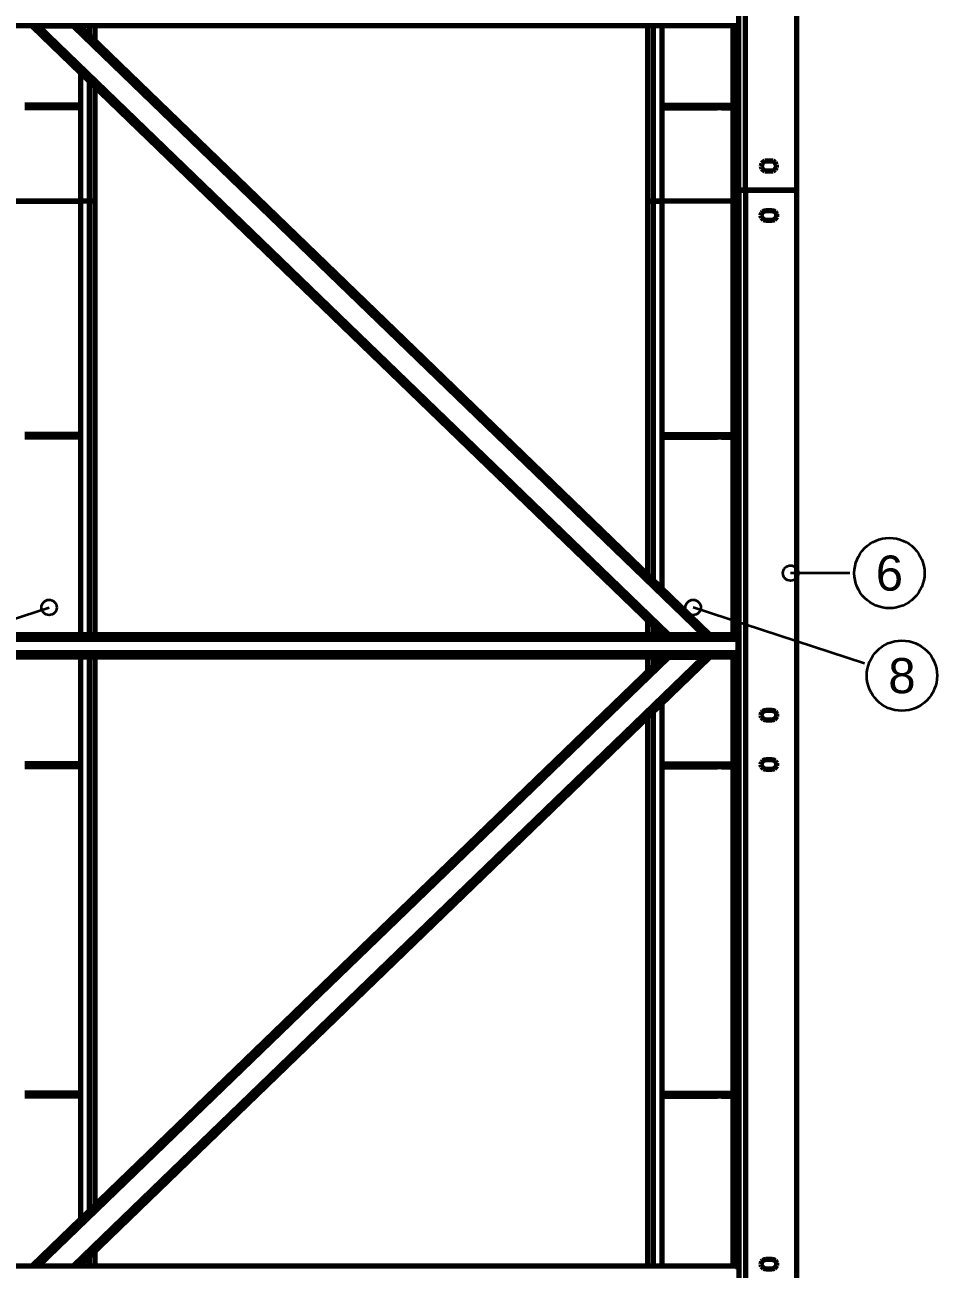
# Model space of a CAD drawing. Header units: millimetres. Extents: x 0 to 594, y 0 to 420.
# Drawn here: x 43.6 to 126.7, y 201.5 to 314.8 of the extents above; entities that cross this region are included whole.
import ezdxf
from ezdxf.enums import TextEntityAlignment as Align

# ---------------------------------------------------------------- set-up
doc = ezdxf.new("R2010")
doc.units = ezdxf.units.MM
doc.styles.add('GOST', font='Arial')

msp = doc.modelspace()

# ---------------------------------------------------------------- linework, layer by layer
at = {"color": 1, "lineweight": 70}
for p, q in [((108.65, 299.75), (108.65, 405)), ((109.25, 299.75), (109.25, 405)), ((113.9, 405), (113.9, 299.75)), ((41.75, 314.75), (108.6, 314.75)), ((44.33, 314.69), (44.32, 314.69)), ((44.32, 314.69), (44.32, 314.69)), ((44.32, 314.69), (101.68, 259.3)), ((44.35, 314.69), (44.33, 314.69)), ((44.38, 314.69), (44.35, 314.69)), ((44.41, 314.69), (44.38, 314.69)), ((44.44, 314.69), (44.41, 314.69)), ((44.49, 314.69), (44.44, 314.69)), ((44.54, 314.69), (44.49, 314.69)), ((44.59, 314.69), (44.54, 314.69)), ((44.64, 314.69), (44.59, 314.69)), ((44.61, 314.69), (44.61, 314.69)), ((44.61, 314.69), (44.61, 314.69)), ((44.61, 314.69), (44.62, 314.69)), ((44.62, 314.69), (44.61, 314.69)), ((44.61, 314.69), (44.61, 314.69)), ((44.61, 314.69), (44.61, 314.69)), ((44.62, 314.69), (44.64, 314.69)), ((44.64, 314.69), (44.62, 314.69)), ((44.7, 314.69), (44.64, 314.69)), ((44.64, 314.69), (44.65, 314.69)), ((44.65, 314.69), (44.64, 314.69)), ((44.65, 314.69), (44.67, 314.69)), ((44.67, 314.69), (44.65, 314.69)), ((44.67, 314.69), (44.69, 314.69)), ((44.69, 314.69), (44.67, 314.69)), ((44.69, 314.69), (44.72, 314.69)), ((44.72, 314.69), (44.69, 314.69)), ((44.77, 314.69), (44.7, 314.69)), ((44.72, 314.69), (44.74, 314.69)), ((44.74, 314.69), (44.72, 314.69)), ((44.74, 314.69), (44.77, 314.69)), ((44.77, 314.69), (44.74, 314.69)), ((44.83, 314.69), (44.77, 314.69)), ((44.77, 314.69), (44.8, 314.69)), ((44.8, 314.69), (44.77, 314.69)), ((44.8, 314.69), (44.83, 314.69)), ((44.83, 314.69), (44.8, 314.69)), ((44.89, 314.69), (44.83, 314.69)), ((44.83, 314.69), (44.86, 314.69)), ((44.86, 314.69), (44.83, 314.69)), ((44.86, 314.69), (44.89, 314.69)), ((44.89, 314.69), (44.86, 314.69)), ((48.06, 314.69), (44.89, 314.69)), ((102.26, 259.3), (44.89, 314.69)), ((48.13, 314.69), (48.06, 314.69)), ((48.06, 314.69), (105.42, 259.3)), ((48.19, 314.69), (48.13, 314.69)), ((48.25, 314.69), (48.19, 314.69)), ((48.31, 314.69), (48.25, 314.69)), ((48.37, 314.69), (48.31, 314.69)), ((48.42, 314.69), (48.37, 314.69)), ((48.47, 314.69), (48.42, 314.69)), ((48.51, 314.69), (48.47, 314.69)), ((48.55, 314.69), (48.51, 314.69)), ((48.58, 314.69), (48.55, 314.69)), ((48.61, 314.69), (48.58, 314.69)), ((48.62, 314.69), (48.61, 314.69)), ((48.63, 314.69), (48.62, 314.69)), ((48.64, 314.69), (48.63, 314.69)), ((48.64, 314.69), (106, 259.3)), ((48.7, 314.75), (48.7, 314.63)), ((49.5, 314.75), (49.5, 313.86)), ((50, 314.75), (50, 313.38)), ((100.35, 314.75), (100.35, 298.75)), ((100.35, 314.75), (100.35, 312.11)), ((100.85, 314.75), (100.85, 298.75)), ((101.65, 314.75), (101.65, 298.75)), ((108.15, 307.5), (108.15, 314.75)), ((108.4, 314.75), (108.4, 298.75)), ((108.6, 314.79), (108.6, 314.81)), ((108.6, 314.77), (108.6, 314.79)), ((108.6, 314.76), (108.6, 314.77)), ((108.6, 314.75), (108.6, 314.76)), ((108.6, 314.75), (108.6, 314.75)), ((100.35, 311.39), (100.35, 302.11)), ((48.7, 310.46), (48.7, 298.75)), ((49.5, 309.69), (49.5, 298.75)), ((50, 309.21), (50, 298.75)), ((50, 309.21), (50, 302.11)), ((43.92, 307.5), (43.64, 307.5)), ((43.92, 307.25), (43.64, 307.25)), ((44.21, 307.5), (43.92, 307.5)), ((44.21, 307.25), (43.92, 307.25)), ((44.52, 307.5), (44.21, 307.5)), ((44.52, 307.25), (44.21, 307.25)), ((44.85, 307.5), (44.52, 307.5)), ((44.85, 307.25), (44.52, 307.25)), ((45.19, 307.5), (44.85, 307.5)), ((45.19, 307.25), (44.85, 307.25)), ((45.55, 307.5), (45.19, 307.5)), ((45.55, 307.25), (45.19, 307.25)), ((45.91, 307.5), (45.55, 307.5)), ((45.91, 307.25), (45.55, 307.25)), ((46.29, 307.5), (45.91, 307.5)), ((46.29, 307.25), (45.91, 307.25)), ((46.68, 307.5), (46.29, 307.5)), ((46.68, 307.25), (46.29, 307.25)), ((47.07, 307.5), (46.68, 307.5)), ((47.07, 307.25), (46.68, 307.25)), ((47.48, 307.5), (47.07, 307.5)), ((47.48, 307.25), (47.07, 307.25)), ((47.88, 307.5), (47.48, 307.5)), ((47.88, 307.25), (47.48, 307.25)), ((48.29, 307.5), (47.88, 307.5)), ((48.29, 307.25), (47.88, 307.25)), ((48.7, 307.5), (48.29, 307.5)), ((48.7, 307.25), (48.29, 307.25)), ((101.65, 307.5), (102.06, 307.5)), ((101.65, 307.25), (102.06, 307.25)), ((102.06, 307.5), (102.47, 307.5)), ((102.06, 307.25), (102.47, 307.25)), ((102.47, 307.5), (102.87, 307.5)), ((102.47, 307.25), (102.87, 307.25)), ((102.87, 307.5), (103.28, 307.5)), ((102.87, 307.25), (103.28, 307.25)), ((103.28, 307.5), (103.67, 307.5)), ((103.28, 307.25), (103.67, 307.25)), ((103.67, 307.5), (104.06, 307.5)), ((103.67, 307.25), (104.06, 307.25)), ((104.06, 307.5), (104.44, 307.5)), ((104.06, 307.25), (104.44, 307.25)), ((104.44, 307.5), (104.8, 307.5)), ((104.44, 307.25), (104.8, 307.25)), ((104.8, 307.5), (105.16, 307.5)), ((104.8, 307.25), (105.16, 307.25)), ((105.16, 307.5), (105.5, 307.5)), ((105.16, 307.25), (105.5, 307.25)), ((105.5, 307.5), (105.83, 307.5)), ((105.5, 307.25), (105.83, 307.25)), ((105.83, 307.5), (106.14, 307.5)), ((105.83, 307.25), (106.14, 307.25)), ((106.14, 307.5), (106.43, 307.5)), ((106.14, 307.25), (106.43, 307.25)), ((106.43, 307.5), (106.71, 307.5)), ((106.43, 307.25), (106.71, 307.25)), ((106.71, 307.5), (106.73, 307.5)), ((106.71, 307.25), (106.71, 307.5)), ((106.73, 307.25), (106.71, 307.25)), ((106.73, 307.5), (106.75, 307.5)), ((106.75, 307.25), (106.73, 307.25)), ((106.75, 307.5), (106.77, 307.5)), ((106.77, 307.25), (106.75, 307.25)), ((106.77, 307.5), (106.8, 307.5)), ((106.8, 307.25), (106.77, 307.25)), ((106.8, 307.5), (106.82, 307.5)), ((106.82, 307.25), (106.8, 307.25)), ((106.82, 307.5), (106.85, 307.5)), ((106.85, 307.25), (106.82, 307.25)), ((106.85, 307.5), (106.88, 307.5)), ((106.88, 307.25), (106.85, 307.25)), ((106.88, 307.5), (106.91, 307.5)), ((106.91, 307.25), (106.88, 307.25)), ((106.91, 307.5), (106.93, 307.5)), ((106.93, 307.25), (106.91, 307.25)), ((106.93, 307.5), (106.96, 307.5)), ((106.96, 307.25), (106.93, 307.25)), ((106.96, 307.5), (107, 307.5)), ((107, 307.25), (106.96, 307.25)), ((107, 307.5), (107.03, 307.5)), ((107.03, 307.25), (107, 307.25)), ((107.03, 307.5), (107.06, 307.5)), ((107.06, 307.25), (107.03, 307.25)), ((107.06, 307.5), (107.09, 307.5)), ((107.09, 307.25), (107.06, 307.25)), ((107.09, 307.5), (108.1, 307.5)), ((107.09, 307.5), (107.09, 307.25)), ((107.09, 307.25), (108.1, 307.25)), ((108.1, 307.5), (108.13, 307.5)), ((108.1, 307.25), (108.1, 307.5)), ((108.13, 307.25), (108.1, 307.25)), ((108.13, 307.5), (108.16, 307.5)), ((108.16, 307.25), (108.13, 307.25)), ((108.15, 298.75), (108.15, 307.25)), ((108.16, 307.5), (108.18, 307.5)), ((108.18, 307.25), (108.16, 307.25)), ((108.18, 307.5), (108.21, 307.5)), ((108.21, 307.25), (108.18, 307.25)), ((108.21, 307.5), (108.23, 307.5)), ((108.23, 307.25), (108.21, 307.25)), ((108.23, 307.5), (108.26, 307.5)), ((108.26, 307.25), (108.23, 307.25)), ((108.26, 307.5), (108.28, 307.5)), ((108.28, 307.25), (108.26, 307.25)), ((108.28, 307.5), (108.3, 307.5)), ((108.3, 307.25), (108.28, 307.25)), ((108.3, 307.5), (108.31, 307.5)), ((108.31, 307.25), (108.3, 307.25)), ((108.31, 307.5), (108.33, 307.5)), ((108.33, 307.25), (108.31, 307.25)), ((108.33, 307.5), (108.34, 307.5)), ((108.34, 307.25), (108.33, 307.25)), ((108.34, 307.5), (108.34, 307.5)), ((108.34, 307.5), (108.35, 307.5)), ((108.35, 307.25), (108.34, 307.25)), ((108.34, 307.25), (108.34, 307.25)), ((108.35, 307.5), (108.35, 307.5)), ((108.35, 307.5), (108.35, 307.25)), ((108.35, 307.25), (108.35, 307.5)), ((108.35, 307.25), (108.35, 307.25)), ((110.72, 302.07), (110.7, 301.95)), ((110.7, 301.95), (110.72, 301.83)), ((110.76, 302.18), (110.72, 302.07)), ((110.72, 301.83), (110.76, 301.73)), ((110.83, 302.27), (110.76, 302.18)), ((110.76, 301.73), (110.83, 301.63)), ((110.93, 302.34), (110.83, 302.27)), ((110.83, 301.63), (110.93, 301.56)), ((111.03, 302.38), (110.93, 302.34)), ((110.93, 301.56), (111.03, 301.52)), ((111.15, 302.4), (111.03, 302.38)), ((111.03, 301.52), (111.15, 301.5)), ((111.65, 302.4), (111.15, 302.4)), ((111.15, 301.5), (111.65, 301.5)), ((111.77, 302.38), (111.65, 302.4)), ((111.65, 301.5), (111.77, 301.52)), ((111.88, 302.34), (111.77, 302.38)), ((111.77, 301.52), (111.88, 301.56)), ((111.97, 302.27), (111.88, 302.34)), ((111.88, 301.56), (111.97, 301.63)), ((112.04, 302.18), (111.97, 302.27)), ((111.97, 301.63), (112.04, 301.73)), ((112.08, 302.07), (112.04, 302.18)), ((112.04, 301.73), (112.08, 301.83)), ((112.1, 301.95), (112.08, 302.07)), ((112.08, 301.83), (112.1, 301.95)), ((50, 301.39), (50, 298.75)), ((100.35, 301.39), (100.35, 298.75)), ((108.65, 299.75), (108.65, 124.75)), ((108.65, 299.75), (108.65, 299.75)), ((108.65, 299.75), (108.67, 299.75)), ((108.67, 299.75), (108.65, 299.75)), ((108.65, 299.75), (108.65, 299.75)), ((108.67, 299.75), (108.68, 299.75)), ((108.68, 299.75), (108.67, 299.75)), ((108.68, 299.75), (108.71, 299.75)), ((108.71, 299.75), (108.68, 299.75)), ((108.71, 299.75), (108.74, 299.75)), ((108.74, 299.75), (108.71, 299.75)), ((108.74, 299.75), (108.78, 299.75)), ((108.78, 299.75), (108.74, 299.75)), ((108.78, 299.75), (108.83, 299.75)), ((108.83, 299.75), (108.78, 299.75)), ((108.83, 299.75), (108.88, 299.75)), ((108.88, 299.75), (108.83, 299.75)), ((108.88, 299.75), (108.93, 299.75)), ((108.93, 299.75), (108.88, 299.75)), ((108.93, 299.75), (108.99, 299.75)), ((108.99, 299.75), (108.93, 299.75)), ((108.99, 299.75), (109.05, 299.75)), ((109.05, 299.75), (108.99, 299.75)), ((109.05, 299.75), (109.12, 299.75)), ((109.12, 299.75), (109.05, 299.75)), ((109.12, 299.75), (109.18, 299.75)), ((109.18, 299.75), (109.12, 299.75)), ((109.18, 299.75), (109.25, 299.75)), ((109.25, 299.75), (109.18, 299.75)), ((109.25, 299.75), (113.9, 299.75)), ((113.9, 299.75), (109.25, 299.75)), ((109.25, 299.75), (109.25, 124.75)), ((113.9, 299.75), (113.9, 124.75)), ((42.2, 298.75), (48.7, 298.75)), ((48.7, 298.75), (42.2, 298.75)), ((49.5, 298.75), (48.7, 298.75)), ((48.7, 298.75), (48.7, 259.25)), ((49.5, 298.75), (48.7, 298.75)), ((49.56, 298.75), (49.5, 298.75)), ((49.56, 298.75), (49.5, 298.75)), ((49.5, 298.75), (49.5, 259.25)), ((49.61, 298.75), (49.56, 298.75)), ((49.61, 298.75), (49.56, 298.75)), ((49.67, 298.75), (49.61, 298.75)), ((49.67, 298.75), (49.61, 298.75)), ((49.72, 298.75), (49.67, 298.75)), ((49.72, 298.75), (49.67, 298.75)), ((49.77, 298.75), (49.72, 298.75)), ((49.77, 298.75), (49.72, 298.75)), ((49.81, 298.75), (49.77, 298.75)), ((49.81, 298.75), (49.77, 298.75)), ((49.85, 298.75), (49.81, 298.75)), ((49.85, 298.75), (49.81, 298.75)), ((49.89, 298.75), (49.85, 298.75)), ((49.89, 298.75), (49.85, 298.75)), ((49.92, 298.75), (49.89, 298.75)), ((49.92, 298.75), (49.89, 298.75)), ((49.95, 298.75), (49.92, 298.75)), ((49.95, 298.75), (49.92, 298.75)), ((49.97, 298.75), (49.95, 298.75)), ((49.97, 298.75), (49.95, 298.75)), ((49.99, 298.75), (49.97, 298.75)), ((49.99, 298.75), (49.97, 298.75)), ((50, 298.75), (49.99, 298.75)), ((50, 298.75), (49.99, 298.75)), ((50, 298.75), (50, 292.11)), ((50, 298.75), (50, 259.25)), ((50, 298.75), (50, 298.75)), ((50, 298.75), (50, 298.75)), ((100.35, 298.75), (100.35, 292.11)), ((100.35, 298.75), (100.35, 264.76)), ((100.35, 298.75), (100.35, 298.75)), ((100.35, 298.75), (100.36, 298.75)), ((100.36, 298.75), (100.35, 298.75)), ((100.35, 298.75), (100.35, 298.75)), ((100.36, 298.75), (100.38, 298.75)), ((100.38, 298.75), (100.36, 298.75)), ((100.38, 298.75), (100.4, 298.75)), ((100.4, 298.75), (100.38, 298.75)), ((100.4, 298.75), (100.43, 298.75)), ((100.43, 298.75), (100.4, 298.75)), ((100.43, 298.75), (100.46, 298.75)), ((100.46, 298.75), (100.43, 298.75)), ((100.46, 298.75), (100.5, 298.75)), ((100.5, 298.75), (100.46, 298.75)), ((100.5, 298.75), (100.54, 298.75)), ((100.54, 298.75), (100.5, 298.75)), ((100.54, 298.75), (100.58, 298.75)), ((100.58, 298.75), (100.54, 298.75)), ((100.58, 298.75), (100.63, 298.75)), ((100.63, 298.75), (100.58, 298.75)), ((100.63, 298.75), (100.68, 298.75)), ((100.68, 298.75), (100.63, 298.75)), ((100.68, 298.75), (100.74, 298.75)), ((100.74, 298.75), (100.68, 298.75)), ((100.74, 298.75), (100.79, 298.75)), ((100.79, 298.75), (100.74, 298.75)), ((100.79, 298.75), (100.85, 298.75)), ((100.85, 298.75), (100.79, 298.75)), ((100.85, 298.75), (101.65, 298.75)), ((101.65, 298.75), (100.85, 298.75)), ((100.85, 298.75), (100.85, 264.27)), ((108.15, 298.75), (101.65, 298.75)), ((101.65, 298.75), (101.65, 263.5)), ((108.15, 298.75), (101.65, 298.75)), ((108.18, 298.75), (108.15, 298.75)), ((108.18, 298.75), (108.15, 298.75)), ((108.15, 277.5), (108.15, 298.75)), ((108.21, 298.75), (108.18, 298.75)), ((108.21, 298.75), (108.18, 298.75)), ((108.23, 298.75), (108.21, 298.75)), ((108.23, 298.75), (108.21, 298.75)), ((108.26, 298.75), (108.23, 298.75)), ((108.26, 298.75), (108.23, 298.75)), ((108.28, 298.75), (108.26, 298.75)), ((108.28, 298.75), (108.26, 298.75)), ((108.31, 298.75), (108.28, 298.75)), ((108.31, 298.75), (108.28, 298.75)), ((108.33, 298.75), (108.31, 298.75)), ((108.33, 298.75), (108.31, 298.75)), ((108.35, 298.75), (108.33, 298.75)), ((108.35, 298.75), (108.33, 298.75)), ((108.36, 298.75), (108.35, 298.75)), ((108.36, 298.75), (108.35, 298.75)), ((108.38, 298.75), (108.36, 298.75)), ((108.38, 298.75), (108.36, 298.75)), ((108.39, 298.75), (108.38, 298.75)), ((108.39, 298.75), (108.38, 298.75)), ((108.4, 298.75), (108.39, 298.75)), ((108.39, 298.75), (108.39, 298.75)), ((108.4, 298.75), (108.39, 298.75)), ((108.39, 298.75), (108.39, 298.75)), ((108.4, 298.75), (108.4, 298.75)), ((108.4, 298.75), (108.65, 298.75)), ((108.4, 298.75), (108.4, 259.25)), ((108.4, 298.75), (108.4, 298.75)), ((108.65, 298.75), (108.4, 298.75)), ((110.7, 297.45), (110.72, 297.57)), ((110.72, 297.33), (110.7, 297.45)), ((110.72, 297.57), (110.76, 297.68)), ((110.76, 297.23), (110.72, 297.33)), ((110.76, 297.68), (110.83, 297.77)), ((110.83, 297.13), (110.76, 297.23)), ((110.83, 297.77), (110.93, 297.84)), ((110.93, 297.06), (110.83, 297.13)), ((110.93, 297.84), (111.03, 297.88)), ((111.03, 297.02), (110.93, 297.06)), ((111.03, 297.88), (111.15, 297.9)), ((111.15, 297), (111.03, 297.02)), ((111.15, 297.9), (111.65, 297.9)), ((111.65, 297), (111.15, 297)), ((111.65, 297.9), (111.77, 297.88)), ((111.77, 297.02), (111.65, 297)), ((111.77, 297.88), (111.88, 297.84)), ((111.88, 297.06), (111.77, 297.02)), ((111.88, 297.84), (111.97, 297.77)), ((111.97, 297.13), (111.88, 297.06)), ((111.97, 297.77), (112.04, 297.68)), ((112.04, 297.23), (111.97, 297.13)), ((112.04, 297.68), (112.08, 297.57)), ((112.08, 297.33), (112.04, 297.23)), ((112.08, 297.57), (112.1, 297.45)), ((112.1, 297.45), (112.08, 297.33)), ((50, 291.39), (50, 282.11)), ((100.35, 291.39), (100.35, 282.11)), ((50, 281.39), (50, 272.11)), ((100.35, 281.39), (100.35, 272.11)), ((43.92, 277.5), (43.64, 277.5)), ((43.92, 277.25), (43.64, 277.25)), ((44.21, 277.5), (43.92, 277.5)), ((44.21, 277.25), (43.92, 277.25)), ((44.52, 277.5), (44.21, 277.5)), ((44.52, 277.25), (44.21, 277.25)), ((44.85, 277.5), (44.52, 277.5)), ((44.85, 277.25), (44.52, 277.25)), ((45.19, 277.5), (44.85, 277.5)), ((45.19, 277.25), (44.85, 277.25)), ((45.55, 277.5), (45.19, 277.5)), ((45.55, 277.25), (45.19, 277.25)), ((45.91, 277.5), (45.55, 277.5)), ((45.91, 277.25), (45.55, 277.25)), ((46.29, 277.5), (45.91, 277.5)), ((46.29, 277.25), (45.91, 277.25)), ((46.68, 277.5), (46.29, 277.5)), ((46.68, 277.25), (46.29, 277.25)), ((47.07, 277.5), (46.68, 277.5)), ((47.07, 277.25), (46.68, 277.25)), ((47.48, 277.5), (47.07, 277.5)), ((47.48, 277.25), (47.07, 277.25)), ((47.88, 277.5), (47.48, 277.5)), ((47.88, 277.25), (47.48, 277.25)), ((48.29, 277.5), (47.88, 277.5)), ((48.29, 277.25), (47.88, 277.25)), ((48.7, 277.5), (48.29, 277.5)), ((48.7, 277.25), (48.29, 277.25)), ((101.65, 277.5), (102.06, 277.5)), ((101.65, 277.25), (102.06, 277.25)), ((102.06, 277.5), (102.47, 277.5)), ((102.06, 277.25), (102.47, 277.25)), ((102.47, 277.5), (102.87, 277.5)), ((102.47, 277.25), (102.87, 277.25)), ((102.87, 277.5), (103.28, 277.5)), ((102.87, 277.25), (103.28, 277.25)), ((103.28, 277.5), (103.67, 277.5)), ((103.28, 277.25), (103.67, 277.25)), ((103.67, 277.5), (104.06, 277.5)), ((103.67, 277.25), (104.06, 277.25)), ((104.06, 277.5), (104.44, 277.5)), ((104.06, 277.25), (104.44, 277.25)), ((104.44, 277.5), (104.8, 277.5)), ((104.44, 277.25), (104.8, 277.25)), ((104.8, 277.5), (105.16, 277.5)), ((104.8, 277.25), (105.16, 277.25)), ((105.16, 277.5), (105.5, 277.5)), ((105.16, 277.25), (105.5, 277.25)), ((105.5, 277.5), (105.83, 277.5)), ((105.5, 277.25), (105.83, 277.25)), ((105.83, 277.5), (106.14, 277.5)), ((105.83, 277.25), (106.14, 277.25)), ((106.14, 277.5), (106.43, 277.5)), ((106.14, 277.25), (106.43, 277.25)), ((106.43, 277.5), (106.71, 277.5)), ((106.43, 277.25), (106.71, 277.25)), ((106.71, 277.5), (106.73, 277.5)), ((106.71, 277.25), (106.71, 277.5)), ((106.73, 277.25), (106.71, 277.25)), ((106.73, 277.5), (106.75, 277.5)), ((106.75, 277.25), (106.73, 277.25)), ((106.75, 277.5), (106.77, 277.5)), ((106.77, 277.25), (106.75, 277.25)), ((106.77, 277.5), (106.8, 277.5)), ((106.8, 277.25), (106.77, 277.25)), ((106.8, 277.5), (106.82, 277.5)), ((106.82, 277.25), (106.8, 277.25)), ((106.82, 277.5), (106.85, 277.5)), ((106.85, 277.25), (106.82, 277.25)), ((106.85, 277.5), (106.88, 277.5)), ((106.88, 277.25), (106.85, 277.25)), ((106.88, 277.5), (106.91, 277.5)), ((106.91, 277.25), (106.88, 277.25)), ((106.91, 277.5), (106.93, 277.5)), ((106.93, 277.25), (106.91, 277.25)), ((106.93, 277.5), (106.96, 277.5)), ((106.96, 277.25), (106.93, 277.25)), ((106.96, 277.5), (107, 277.5)), ((107, 277.25), (106.96, 277.25)), ((107, 277.5), (107.03, 277.5)), ((107.03, 277.25), (107, 277.25)), ((107.03, 277.5), (107.06, 277.5)), ((107.06, 277.25), (107.03, 277.25)), ((107.06, 277.5), (107.09, 277.5)), ((107.09, 277.25), (107.06, 277.25)), ((107.09, 277.5), (108.1, 277.5)), ((107.09, 277.5), (107.09, 277.25)), ((107.09, 277.25), (108.1, 277.25)), ((108.1, 277.5), (108.13, 277.5)), ((108.1, 277.25), (108.1, 277.5)), ((108.13, 277.25), (108.1, 277.25)), ((108.13, 277.5), (108.16, 277.5)), ((108.16, 277.25), (108.13, 277.25)), ((108.15, 259.25), (108.15, 277.25)), ((108.16, 277.5), (108.18, 277.5)), ((108.18, 277.25), (108.16, 277.25)), ((108.18, 277.5), (108.21, 277.5)), ((108.21, 277.25), (108.18, 277.25)), ((108.21, 277.5), (108.23, 277.5)), ((108.23, 277.25), (108.21, 277.25)), ((108.23, 277.5), (108.26, 277.5)), ((108.26, 277.25), (108.23, 277.25)), ((108.26, 277.5), (108.28, 277.5)), ((108.28, 277.25), (108.26, 277.25)), ((108.28, 277.5), (108.3, 277.5)), ((108.3, 277.25), (108.28, 277.25)), ((108.3, 277.5), (108.31, 277.5)), ((108.31, 277.25), (108.3, 277.25)), ((108.31, 277.5), (108.33, 277.5)), ((108.33, 277.25), (108.31, 277.25)), ((108.33, 277.5), (108.34, 277.5)), ((108.34, 277.25), (108.33, 277.25)), ((108.34, 277.5), (108.34, 277.5)), ((108.34, 277.5), (108.35, 277.5)), ((108.35, 277.25), (108.34, 277.25)), ((108.34, 277.25), (108.34, 277.25)), ((108.35, 277.5), (108.35, 277.5)), ((108.35, 277.5), (108.35, 277.25)), ((108.35, 277.25), (108.35, 277.5)), ((108.35, 277.25), (108.35, 277.25)), ((50, 271.39), (50, 262.11)), ((100.35, 271.39), (100.35, 264.76)), ((50, 261.39), (50, 259.25)), ((100.35, 260.59), (100.35, 259.25)), ((100.35, 260.59), (100.35, 259.25)), ((100.85, 260.1), (100.85, 259.25)), ((108.6, 259.25), (41.75, 259.25)), ((41.75, 258.85), (108.6, 258.85)), ((101.65, 259.33), (101.65, 259.25)), ((101.68, 259.3), (101.68, 259.3)), ((101.68, 259.3), (101.7, 259.3)), ((101.7, 259.3), (101.71, 259.3)), ((101.71, 259.3), (101.74, 259.3)), ((101.74, 259.3), (101.77, 259.3)), ((101.77, 259.3), (101.81, 259.3)), ((101.81, 259.3), (101.85, 259.3)), ((101.85, 259.3), (101.9, 259.3)), ((101.9, 259.3), (101.95, 259.3)), ((101.95, 259.3), (102.01, 259.3)), ((102.01, 259.3), (102.07, 259.3)), ((102.07, 259.3), (102.13, 259.3)), ((102.13, 259.3), (102.19, 259.3)), ((102.19, 259.3), (102.26, 259.3)), ((102.26, 259.3), (105.42, 259.3)), ((105.46, 259.3), (105.42, 259.3)), ((105.42, 259.3), (105.49, 259.3)), ((105.42, 259.3), (105.46, 259.3)), ((105.49, 259.3), (105.46, 259.3)), ((105.46, 259.3), (105.49, 259.3)), ((105.52, 259.3), (105.49, 259.3)), ((105.49, 259.3), (105.55, 259.3)), ((105.49, 259.3), (105.52, 259.3)), ((105.55, 259.3), (105.52, 259.3)), ((105.52, 259.3), (105.55, 259.3)), ((105.58, 259.3), (105.55, 259.3)), ((105.55, 259.3), (105.61, 259.3)), ((105.55, 259.3), (105.58, 259.3)), ((105.6, 259.3), (105.58, 259.3)), ((105.58, 259.3), (105.6, 259.3)), ((105.63, 259.3), (105.6, 259.3)), ((105.6, 259.3), (105.63, 259.3)), ((105.61, 259.3), (105.67, 259.3)), ((105.65, 259.3), (105.63, 259.3)), ((105.63, 259.3), (105.65, 259.3)), ((105.67, 259.3), (105.65, 259.3)), ((105.65, 259.3), (105.67, 259.3)), ((105.68, 259.3), (105.67, 259.3)), ((105.67, 259.3), (105.73, 259.3)), ((105.67, 259.3), (105.68, 259.3)), ((105.7, 259.3), (105.68, 259.3)), ((105.68, 259.3), (105.7, 259.3)), ((105.71, 259.3), (105.7, 259.3)), ((105.7, 259.3), (105.7, 259.3)), ((105.7, 259.3), (105.7, 259.3)), ((105.7, 259.3), (105.71, 259.3)), ((105.71, 259.3), (105.71, 259.3)), ((105.71, 259.3), (105.71, 259.3)), ((105.73, 259.3), (105.78, 259.3)), ((105.78, 259.3), (105.83, 259.3)), ((105.83, 259.3), (105.87, 259.3)), ((105.87, 259.3), (105.91, 259.3)), ((105.91, 259.3), (105.94, 259.3)), ((105.94, 259.3), (105.97, 259.3)), ((105.97, 259.3), (105.99, 259.3)), ((105.99, 259.3), (106, 259.3)), ((106, 259.3), (106, 259.3)), ((108.6, 259.24), (108.6, 259.25)), ((108.6, 259.25), (108.6, 259.25)), ((108.6, 259.23), (108.6, 259.24)), ((108.6, 259.21), (108.6, 259.23)), ((108.6, 259.19), (108.6, 259.21)), ((108.6, 259.16), (108.6, 259.19)), ((108.6, 259.13), (108.6, 259.16)), ((108.6, 259.1), (108.6, 259.13)), ((108.6, 259.06), (108.6, 259.1)), ((108.6, 259.02), (108.6, 259.06)), ((108.6, 258.98), (108.6, 259.02)), ((108.6, 258.94), (108.6, 258.98)), ((108.6, 258.89), (108.6, 258.94)), ((108.6, 258.85), (108.6, 258.89)), ((108.6, 257.65), (108.6, 258.85)), ((41.75, 257.65), (108.6, 257.65)), ((41.75, 257.25), (108.6, 257.25)), ((48.7, 257.25), (48.7, 206.03)), ((49.5, 257.25), (49.5, 206.8)), ((50, 257.25), (50, 252.11)), ((50, 257.25), (50, 207.29)), ((100.35, 257.25), (100.35, 255.91)), ((100.35, 257.25), (100.35, 255.91)), ((100.85, 257.25), (100.85, 256.39)), ((101.65, 257.25), (101.65, 257.16)), ((108.15, 247.5), (108.15, 257.25)), ((108.4, 257.25), (108.4, 201.75)), ((108.6, 257.61), (108.6, 257.65)), ((108.6, 257.56), (108.6, 257.61)), ((108.6, 257.52), (108.6, 257.56)), ((108.6, 257.48), (108.6, 257.52)), ((108.6, 257.44), (108.6, 257.48)), ((108.6, 257.4), (108.6, 257.44)), ((108.6, 257.37), (108.6, 257.4)), ((108.6, 257.34), (108.6, 257.37)), ((108.6, 257.31), (108.6, 257.34)), ((108.6, 257.29), (108.6, 257.31)), ((108.6, 257.27), (108.6, 257.29)), ((108.6, 257.26), (108.6, 257.27)), ((108.6, 257.25), (108.6, 257.26)), ((108.6, 257.25), (108.6, 257.25)), ((44.32, 201.8), (101.68, 257.19)), ((44.32, 201.8), (101.68, 257.19)), ((44.89, 201.8), (102.26, 257.19)), ((48.06, 201.8), (105.42, 257.19)), ((48.64, 201.8), (106, 257.19)), ((48.64, 201.8), (106, 257.19)), ((101.7, 257.19), (101.68, 257.19)), ((101.68, 257.19), (101.68, 257.19)), ((101.71, 257.19), (101.7, 257.19)), ((101.74, 257.19), (101.71, 257.19)), ((101.77, 257.19), (101.74, 257.19)), ((101.81, 257.19), (101.77, 257.19)), ((101.85, 257.19), (101.81, 257.19)), ((101.9, 257.19), (101.85, 257.19)), ((101.95, 257.19), (101.9, 257.19)), ((102.01, 257.19), (101.95, 257.19)), ((102.07, 257.19), (102.01, 257.19)), ((102.13, 257.19), (102.07, 257.19)), ((102.19, 257.19), (102.13, 257.19)), ((102.26, 257.19), (102.19, 257.19)), ((105.42, 257.19), (102.26, 257.19)), ((105.46, 257.19), (105.42, 257.19)), ((105.49, 257.19), (105.42, 257.19)), ((105.42, 257.19), (105.46, 257.19)), ((105.49, 257.19), (105.46, 257.19)), ((105.46, 257.19), (105.49, 257.19)), ((105.52, 257.19), (105.49, 257.19)), ((105.55, 257.19), (105.49, 257.19)), ((105.49, 257.19), (105.52, 257.19)), ((105.55, 257.19), (105.52, 257.19)), ((105.52, 257.19), (105.55, 257.19)), ((105.58, 257.19), (105.55, 257.19)), ((105.61, 257.19), (105.55, 257.19)), ((105.55, 257.19), (105.58, 257.19)), ((105.6, 257.19), (105.58, 257.19)), ((105.58, 257.19), (105.6, 257.19)), ((105.63, 257.19), (105.6, 257.19)), ((105.6, 257.19), (105.63, 257.19)), ((105.67, 257.19), (105.61, 257.19)), ((105.65, 257.19), (105.63, 257.19)), ((105.63, 257.19), (105.65, 257.19)), ((105.67, 257.19), (105.65, 257.19)), ((105.65, 257.19), (105.67, 257.19)), ((105.68, 257.19), (105.67, 257.19)), ((105.73, 257.19), (105.67, 257.19)), ((105.67, 257.19), (105.68, 257.19)), ((105.7, 257.19), (105.68, 257.19)), ((105.68, 257.19), (105.7, 257.19)), ((105.71, 257.19), (105.7, 257.19)), ((105.7, 257.19), (105.7, 257.19)), ((105.7, 257.19), (105.7, 257.19)), ((105.7, 257.19), (105.71, 257.19)), ((105.71, 257.19), (105.71, 257.19)), ((105.71, 257.19), (105.71, 257.19)), ((105.78, 257.19), (105.73, 257.19)), ((105.83, 257.19), (105.78, 257.19)), ((105.87, 257.19), (105.83, 257.19)), ((105.91, 257.19), (105.87, 257.19)), ((105.94, 257.19), (105.91, 257.19)), ((105.97, 257.19), (105.94, 257.19)), ((105.99, 257.19), (105.97, 257.19)), ((106, 257.19), (105.99, 257.19)), ((106, 257.19), (106, 257.19)), ((101.65, 252.99), (101.65, 201.75)), ((100.35, 251.74), (100.35, 201.75)), ((100.85, 252.22), (100.85, 201.75)), ((110.7, 251.95), (110.72, 252.07)), ((110.72, 251.83), (110.7, 251.95)), ((110.72, 252.07), (110.76, 252.17)), ((110.76, 251.72), (110.72, 251.83)), ((110.76, 252.17), (110.83, 252.27)), ((110.83, 251.63), (110.76, 251.72)), ((110.83, 252.27), (110.93, 252.34)), ((110.93, 251.56), (110.83, 251.63)), ((110.93, 252.34), (111.03, 252.38)), ((111.03, 251.52), (110.93, 251.56)), ((111.03, 252.38), (111.15, 252.4)), ((111.15, 252.4), (111.65, 252.4)), ((111.65, 252.4), (111.77, 252.38)), ((111.77, 252.38), (111.88, 252.34)), ((111.88, 251.56), (111.77, 251.52)), ((111.88, 252.34), (111.97, 252.27)), ((111.97, 251.63), (111.88, 251.56)), ((111.97, 252.27), (112.04, 252.17)), ((112.04, 251.72), (111.97, 251.63)), ((112.04, 252.17), (112.08, 252.07)), ((112.08, 251.83), (112.04, 251.72)), ((112.08, 252.07), (112.1, 251.95)), ((112.1, 251.95), (112.08, 251.83)), ((50, 251.39), (50, 242.11)), ((100.35, 251.39), (100.35, 242.11)), ((111.15, 251.5), (111.03, 251.52)), ((111.65, 251.5), (111.15, 251.5)), ((111.77, 251.52), (111.65, 251.5)), ((43.92, 247.5), (43.64, 247.5)), ((43.92, 247.25), (43.64, 247.25)), ((44.21, 247.5), (43.92, 247.5)), ((44.21, 247.25), (43.92, 247.25)), ((44.52, 247.5), (44.21, 247.5)), ((44.52, 247.25), (44.21, 247.25)), ((44.85, 247.5), (44.52, 247.5)), ((44.85, 247.25), (44.52, 247.25)), ((45.19, 247.5), (44.85, 247.5)), ((45.19, 247.25), (44.85, 247.25)), ((45.55, 247.5), (45.19, 247.5)), ((45.55, 247.25), (45.19, 247.25)), ((45.91, 247.5), (45.55, 247.5)), ((45.91, 247.25), (45.55, 247.25)), ((46.29, 247.5), (45.91, 247.5)), ((46.29, 247.25), (45.91, 247.25)), ((46.68, 247.5), (46.29, 247.5)), ((46.68, 247.25), (46.29, 247.25)), ((47.07, 247.5), (46.68, 247.5)), ((47.07, 247.25), (46.68, 247.25)), ((47.48, 247.5), (47.07, 247.5)), ((47.48, 247.25), (47.07, 247.25)), ((47.88, 247.5), (47.48, 247.5)), ((47.88, 247.25), (47.48, 247.25)), ((48.29, 247.5), (47.88, 247.5)), ((48.29, 247.25), (47.88, 247.25)), ((48.7, 247.5), (48.29, 247.5)), ((48.7, 247.25), (48.29, 247.25)), ((101.65, 247.5), (102.06, 247.5)), ((101.65, 247.25), (102.06, 247.25)), ((102.06, 247.5), (102.47, 247.5)), ((102.06, 247.25), (102.47, 247.25)), ((102.47, 247.5), (102.87, 247.5)), ((102.47, 247.25), (102.87, 247.25)), ((102.87, 247.5), (103.28, 247.5)), ((102.87, 247.25), (103.28, 247.25)), ((103.28, 247.5), (103.67, 247.5)), ((103.28, 247.25), (103.67, 247.25)), ((103.67, 247.5), (104.06, 247.5)), ((103.67, 247.25), (104.06, 247.25)), ((104.06, 247.5), (104.44, 247.5)), ((104.06, 247.25), (104.44, 247.25)), ((104.44, 247.5), (104.8, 247.5)), ((104.44, 247.25), (104.8, 247.25)), ((104.8, 247.5), (105.16, 247.5)), ((104.8, 247.25), (105.16, 247.25)), ((105.16, 247.5), (105.5, 247.5)), ((105.16, 247.25), (105.5, 247.25)), ((105.5, 247.5), (105.83, 247.5)), ((105.5, 247.25), (105.83, 247.25)), ((105.83, 247.5), (106.14, 247.5)), ((105.83, 247.25), (106.14, 247.25)), ((106.14, 247.5), (106.43, 247.5)), ((106.14, 247.25), (106.43, 247.25)), ((106.43, 247.5), (106.71, 247.5)), ((106.43, 247.25), (106.71, 247.25)), ((106.71, 247.5), (106.73, 247.5)), ((106.71, 247.25), (106.71, 247.5)), ((106.73, 247.25), (106.71, 247.25)), ((106.73, 247.5), (106.75, 247.5)), ((106.75, 247.25), (106.73, 247.25)), ((106.75, 247.5), (106.77, 247.5)), ((106.77, 247.25), (106.75, 247.25)), ((106.77, 247.5), (106.8, 247.5)), ((106.8, 247.25), (106.77, 247.25)), ((106.8, 247.5), (106.82, 247.5)), ((106.82, 247.25), (106.8, 247.25)), ((106.82, 247.5), (106.85, 247.5)), ((106.85, 247.25), (106.82, 247.25)), ((106.85, 247.5), (106.88, 247.5)), ((106.88, 247.25), (106.85, 247.25)), ((106.88, 247.5), (106.91, 247.5)), ((106.91, 247.25), (106.88, 247.25)), ((106.91, 247.5), (106.93, 247.5)), ((106.93, 247.25), (106.91, 247.25)), ((106.93, 247.5), (106.96, 247.5)), ((106.96, 247.25), (106.93, 247.25)), ((106.96, 247.5), (107, 247.5)), ((107, 247.25), (106.96, 247.25)), ((107, 247.5), (107.03, 247.5)), ((107.03, 247.25), (107, 247.25)), ((107.03, 247.5), (107.06, 247.5)), ((107.06, 247.25), (107.03, 247.25)), ((107.06, 247.5), (107.09, 247.5)), ((107.09, 247.25), (107.06, 247.25)), ((107.09, 247.5), (108.1, 247.5)), ((107.09, 247.5), (107.09, 247.25)), ((107.09, 247.25), (108.1, 247.25)), ((108.1, 247.5), (108.13, 247.5)), ((108.1, 247.25), (108.1, 247.5)), ((108.13, 247.25), (108.1, 247.25)), ((108.13, 247.5), (108.16, 247.5)), ((108.16, 247.25), (108.13, 247.25)), ((108.15, 217.5), (108.15, 247.25)), ((108.16, 247.5), (108.18, 247.5)), ((108.18, 247.25), (108.16, 247.25)), ((108.18, 247.5), (108.21, 247.5)), ((108.21, 247.25), (108.18, 247.25)), ((108.21, 247.5), (108.23, 247.5)), ((108.23, 247.25), (108.21, 247.25)), ((108.23, 247.5), (108.26, 247.5)), ((108.26, 247.25), (108.23, 247.25)), ((108.26, 247.5), (108.28, 247.5)), ((108.28, 247.25), (108.26, 247.25)), ((108.28, 247.5), (108.3, 247.5)), ((108.3, 247.25), (108.28, 247.25)), ((108.3, 247.5), (108.31, 247.5)), ((108.31, 247.25), (108.3, 247.25)), ((108.31, 247.5), (108.33, 247.5)), ((108.33, 247.25), (108.31, 247.25)), ((108.33, 247.5), (108.34, 247.5)), ((108.34, 247.25), (108.33, 247.25)), ((108.34, 247.5), (108.34, 247.5)), ((108.34, 247.5), (108.35, 247.5)), ((108.35, 247.25), (108.34, 247.25)), ((108.34, 247.25), (108.34, 247.25)), ((108.35, 247.5), (108.35, 247.5)), ((108.35, 247.5), (108.35, 247.25)), ((108.35, 247.25), (108.35, 247.5)), ((108.35, 247.25), (108.35, 247.25)), ((110.7, 247.45), (110.72, 247.57)), ((110.72, 247.33), (110.7, 247.45)), ((110.72, 247.57), (110.76, 247.67)), ((110.76, 247.22), (110.72, 247.33)), ((110.76, 247.67), (110.83, 247.77)), ((110.83, 247.13), (110.76, 247.22)), ((110.83, 247.77), (110.93, 247.84)), ((110.93, 247.06), (110.83, 247.13)), ((110.93, 247.84), (111.03, 247.88)), ((111.03, 247.02), (110.93, 247.06)), ((111.03, 247.88), (111.15, 247.9)), ((111.15, 247.9), (111.65, 247.9)), ((111.65, 247.9), (111.77, 247.88)), ((111.77, 247.88), (111.88, 247.84)), ((111.88, 247.06), (111.77, 247.02)), ((111.88, 247.84), (111.97, 247.77)), ((111.97, 247.13), (111.88, 247.06)), ((111.97, 247.77), (112.04, 247.67)), ((112.04, 247.22), (111.97, 247.13)), ((112.04, 247.67), (112.08, 247.57)), ((112.08, 247.33), (112.04, 247.22)), ((112.08, 247.57), (112.1, 247.45)), ((112.1, 247.45), (112.08, 247.33)), ((111.15, 247), (111.03, 247.02)), ((111.65, 247), (111.15, 247)), ((111.77, 247.02), (111.65, 247)), ((50, 241.39), (50, 232.11)), ((100.35, 241.39), (100.35, 232.11)), ((50, 231.39), (50, 222.11)), ((100.35, 231.39), (100.35, 222.11)), ((50, 221.39), (50, 212.11)), ((100.35, 221.39), (100.35, 212.11)), ((43.92, 217.5), (43.64, 217.5)), ((43.92, 217.25), (43.64, 217.25)), ((44.21, 217.5), (43.92, 217.5)), ((44.21, 217.25), (43.92, 217.25)), ((44.52, 217.5), (44.21, 217.5)), ((44.52, 217.25), (44.21, 217.25)), ((44.85, 217.5), (44.52, 217.5)), ((44.85, 217.25), (44.52, 217.25)), ((45.19, 217.5), (44.85, 217.5)), ((45.19, 217.25), (44.85, 217.25)), ((45.55, 217.5), (45.19, 217.5)), ((45.55, 217.25), (45.19, 217.25)), ((45.91, 217.5), (45.55, 217.5)), ((45.91, 217.25), (45.55, 217.25)), ((46.29, 217.5), (45.91, 217.5)), ((46.29, 217.25), (45.91, 217.25)), ((46.68, 217.5), (46.29, 217.5)), ((46.68, 217.25), (46.29, 217.25)), ((47.07, 217.5), (46.68, 217.5)), ((47.07, 217.25), (46.68, 217.25)), ((47.48, 217.5), (47.07, 217.5)), ((47.48, 217.25), (47.07, 217.25)), ((47.88, 217.5), (47.48, 217.5)), ((47.88, 217.25), (47.48, 217.25)), ((48.29, 217.5), (47.88, 217.5)), ((48.29, 217.25), (47.88, 217.25)), ((48.7, 217.5), (48.29, 217.5)), ((48.7, 217.25), (48.29, 217.25)), ((101.65, 217.5), (102.06, 217.5)), ((101.65, 217.25), (102.06, 217.25)), ((102.06, 217.5), (102.47, 217.5)), ((102.06, 217.25), (102.47, 217.25)), ((102.47, 217.5), (102.87, 217.5)), ((102.47, 217.25), (102.87, 217.25)), ((102.87, 217.5), (103.28, 217.5)), ((102.87, 217.25), (103.28, 217.25)), ((103.28, 217.5), (103.67, 217.5)), ((103.28, 217.25), (103.67, 217.25)), ((103.67, 217.5), (104.06, 217.5)), ((103.67, 217.25), (104.06, 217.25)), ((104.06, 217.5), (104.44, 217.5)), ((104.06, 217.25), (104.44, 217.25)), ((104.44, 217.5), (104.8, 217.5)), ((104.44, 217.25), (104.8, 217.25)), ((104.8, 217.5), (105.16, 217.5)), ((104.8, 217.25), (105.16, 217.25)), ((105.16, 217.5), (105.5, 217.5)), ((105.16, 217.25), (105.5, 217.25)), ((105.5, 217.5), (105.83, 217.5)), ((105.5, 217.25), (105.83, 217.25)), ((105.83, 217.5), (106.14, 217.5)), ((105.83, 217.25), (106.14, 217.25)), ((106.14, 217.5), (106.43, 217.5)), ((106.14, 217.25), (106.43, 217.25)), ((106.43, 217.5), (106.71, 217.5)), ((106.43, 217.25), (106.71, 217.25)), ((106.71, 217.5), (106.73, 217.5)), ((106.71, 217.25), (106.71, 217.5)), ((106.73, 217.25), (106.71, 217.25)), ((106.73, 217.5), (106.75, 217.5)), ((106.75, 217.25), (106.73, 217.25)), ((106.75, 217.5), (106.77, 217.5)), ((106.77, 217.25), (106.75, 217.25)), ((106.77, 217.5), (106.8, 217.5)), ((106.8, 217.25), (106.77, 217.25)), ((106.8, 217.5), (106.82, 217.5)), ((106.82, 217.25), (106.8, 217.25)), ((106.82, 217.5), (106.85, 217.5)), ((106.85, 217.25), (106.82, 217.25)), ((106.85, 217.5), (106.88, 217.5)), ((106.88, 217.25), (106.85, 217.25)), ((106.88, 217.5), (106.91, 217.5)), ((106.91, 217.25), (106.88, 217.25)), ((106.91, 217.5), (106.93, 217.5)), ((106.93, 217.25), (106.91, 217.25)), ((106.93, 217.5), (106.96, 217.5)), ((106.96, 217.25), (106.93, 217.25)), ((106.96, 217.5), (107, 217.5)), ((107, 217.25), (106.96, 217.25)), ((107, 217.5), (107.03, 217.5)), ((107.03, 217.25), (107, 217.25)), ((107.03, 217.5), (107.06, 217.5)), ((107.06, 217.25), (107.03, 217.25)), ((107.06, 217.5), (107.09, 217.5)), ((107.09, 217.25), (107.06, 217.25)), ((107.09, 217.5), (108.1, 217.5)), ((107.09, 217.5), (107.09, 217.25)), ((107.09, 217.25), (108.1, 217.25)), ((108.1, 217.5), (108.13, 217.5)), ((108.1, 217.25), (108.1, 217.5)), ((108.13, 217.25), (108.1, 217.25)), ((108.13, 217.5), (108.16, 217.5)), ((108.16, 217.25), (108.13, 217.25)), ((108.15, 201.75), (108.15, 217.25)), ((108.16, 217.5), (108.18, 217.5)), ((108.18, 217.25), (108.16, 217.25)), ((108.18, 217.5), (108.21, 217.5)), ((108.21, 217.25), (108.18, 217.25)), ((108.21, 217.5), (108.23, 217.5)), ((108.23, 217.25), (108.21, 217.25)), ((108.23, 217.5), (108.26, 217.5)), ((108.26, 217.25), (108.23, 217.25)), ((108.26, 217.5), (108.28, 217.5)), ((108.28, 217.25), (108.26, 217.25)), ((108.28, 217.5), (108.3, 217.5)), ((108.3, 217.25), (108.28, 217.25)), ((108.3, 217.5), (108.31, 217.5)), ((108.31, 217.25), (108.3, 217.25)), ((108.31, 217.5), (108.33, 217.5)), ((108.33, 217.25), (108.31, 217.25)), ((108.33, 217.5), (108.34, 217.5)), ((108.34, 217.25), (108.33, 217.25)), ((108.34, 217.5), (108.34, 217.5)), ((108.34, 217.5), (108.35, 217.5)), ((108.35, 217.25), (108.34, 217.25)), ((108.34, 217.25), (108.34, 217.25)), ((108.35, 217.5), (108.35, 217.5)), ((108.35, 217.5), (108.35, 217.25)), ((108.35, 217.25), (108.35, 217.5)), ((108.35, 217.25), (108.35, 217.25)), ((50, 211.39), (50, 207.29)), ((100.35, 211.39), (100.35, 202.11)), ((50, 203.12), (50, 202.11)), ((50, 203.12), (50, 201.75)), ((108.6, 201.75), (41.75, 201.75)), ((44.32, 201.8), (44.32, 201.8)), ((44.32, 201.8), (44.33, 201.8)), ((44.33, 201.8), (44.35, 201.8)), ((44.35, 201.8), (44.38, 201.8)), ((44.38, 201.8), (44.41, 201.8)), ((44.41, 201.8), (44.44, 201.8)), ((44.44, 201.8), (44.49, 201.8)), ((44.49, 201.8), (44.54, 201.8)), ((44.54, 201.8), (44.59, 201.8)), ((44.59, 201.8), (44.64, 201.8)), ((44.61, 201.8), (44.61, 201.8)), ((44.61, 201.8), (44.61, 201.8)), ((44.61, 201.8), (44.62, 201.8)), ((44.62, 201.8), (44.61, 201.8)), ((44.61, 201.8), (44.61, 201.8)), ((44.61, 201.8), (44.61, 201.8)), ((44.62, 201.8), (44.64, 201.8)), ((44.64, 201.8), (44.62, 201.8)), ((44.64, 201.8), (44.7, 201.8)), ((44.64, 201.8), (44.65, 201.8)), ((44.65, 201.8), (44.64, 201.8)), ((44.65, 201.8), (44.67, 201.8)), ((44.67, 201.8), (44.65, 201.8)), ((44.67, 201.8), (44.69, 201.8)), ((44.69, 201.8), (44.67, 201.8)), ((44.69, 201.8), (44.72, 201.8)), ((44.72, 201.8), (44.69, 201.8)), ((44.7, 201.8), (44.77, 201.8)), ((44.72, 201.8), (44.74, 201.8)), ((44.74, 201.8), (44.72, 201.8)), ((44.74, 201.8), (44.77, 201.8)), ((44.77, 201.8), (44.74, 201.8)), ((44.77, 201.8), (44.83, 201.8)), ((44.77, 201.8), (44.8, 201.8)), ((44.8, 201.8), (44.77, 201.8)), ((44.8, 201.8), (44.83, 201.8)), ((44.83, 201.8), (44.8, 201.8)), ((44.83, 201.8), (44.89, 201.8)), ((44.83, 201.8), (44.86, 201.8)), ((44.86, 201.8), (44.83, 201.8)), ((44.86, 201.8), (44.89, 201.8)), ((44.89, 201.8), (44.86, 201.8)), ((44.89, 201.8), (48.06, 201.8)), ((48.06, 201.8), (48.13, 201.8)), ((48.13, 201.8), (48.19, 201.8)), ((48.19, 201.8), (48.25, 201.8)), ((48.25, 201.8), (48.31, 201.8)), ((48.31, 201.8), (48.37, 201.8)), ((48.37, 201.8), (48.42, 201.8)), ((48.42, 201.8), (48.47, 201.8)), ((48.47, 201.8), (48.51, 201.8)), ((48.51, 201.8), (48.55, 201.8)), ((48.55, 201.8), (48.58, 201.8)), ((48.58, 201.8), (48.61, 201.8)), ((48.61, 201.8), (48.62, 201.8)), ((48.62, 201.8), (48.63, 201.8)), ((48.63, 201.8), (48.64, 201.8)), ((48.7, 201.86), (48.7, 201.75)), ((49.5, 202.63), (49.5, 201.75)), ((108.6, 201.74), (108.6, 201.75)), ((108.6, 201.75), (108.6, 201.75)), ((108.6, 201.73), (108.6, 201.74)), ((108.6, 201.71), (108.6, 201.73)), ((108.6, 201.69), (108.6, 201.71)), ((110.7, 201.95), (110.72, 202.07)), ((110.72, 201.83), (110.7, 201.95)), ((110.72, 202.07), (110.76, 202.17)), ((110.76, 201.73), (110.72, 201.83)), ((110.76, 202.17), (110.83, 202.27)), ((110.83, 201.63), (110.76, 201.73)), ((110.83, 202.27), (110.93, 202.34)), ((110.93, 202.34), (111.03, 202.38)), ((111.03, 202.38), (111.15, 202.4)), ((111.15, 202.4), (111.65, 202.4)), ((111.65, 202.4), (111.77, 202.38)), ((111.77, 202.38), (111.88, 202.34)), ((111.88, 202.34), (111.97, 202.27)), ((111.97, 202.27), (112.04, 202.17)), ((112.04, 201.73), (111.97, 201.63)), ((112.04, 202.17), (112.08, 202.07)), ((112.08, 201.83), (112.04, 201.73)), ((112.08, 202.07), (112.1, 201.95)), ((112.1, 201.95), (112.08, 201.83)), ((108.6, 201.66), (108.6, 201.69)), ((108.6, 201.63), (108.6, 201.66)), ((108.6, 201.6), (108.6, 201.63)), ((108.6, 201.56), (108.6, 201.6)), ((108.6, 201.52), (108.6, 201.56)), ((108.6, 201.48), (108.6, 201.52)), ((110.93, 201.56), (110.83, 201.63)), ((111.03, 201.52), (110.93, 201.56)), ((111.15, 201.5), (111.03, 201.52)), ((111.65, 201.5), (111.15, 201.5)), ((111.77, 201.52), (111.65, 201.5)), ((111.88, 201.56), (111.77, 201.52)), ((111.97, 201.63), (111.88, 201.56))]:
    msp.add_line(p, q, dxfattribs=at)
at = {"color": 7, "lineweight": 35}
for p, q in [((118.77, 264.88), (113.37, 264.88)), ((30.26, 256.66), (45.85, 261.75)), ((120.09, 256.66), (104.5, 261.75))]:
    msp.add_line(p, q, dxfattribs=at)
for centre, radius in [((122.37, 264.88), 3.2), ((113.37, 264.88), 0.7), ((45.85, 261.75), 0.7), ((104.5, 261.75), 0.7), ((123.51, 255.54), 3.2)]:
    msp.add_circle(centre, radius, dxfattribs=at)

# ---------------------------------------------------------------- texts
at = {"color": 7, "style": 'GOST'}
for s, p in [('6', (122.37, 264.88)), ('8', (123.51, 255.54))]:
    msp.add_text(s, height=3.2, dxfattribs=at).set_placement(p, align=Align.MIDDLE)

doc.saveas('drawing.dxf')
